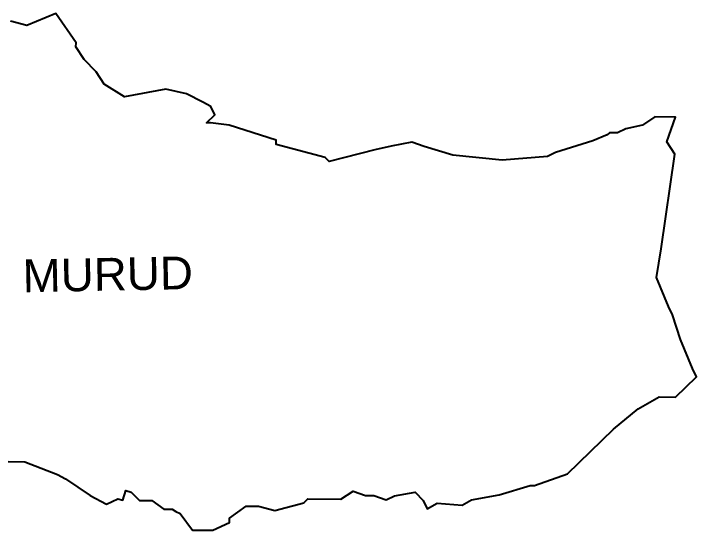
# Model space of a CAD drawing. Header units: metres. Extents: x 299365 to 303475, y 1964482 to 1967921.
# Drawn here: x 301209 to 303475, y 1964874 to 1966588 of the extents above; entities that cross this region are included whole.
import ezdxf

# ---------------------------------------------------------------- set-up
doc = ezdxf.new("R2010")
doc.units = ezdxf.units.M
doc.header["$MEASUREMENT"] = 0
doc.layers.add('VILLAGE BOUNDRY', color=10, linetype='Continuous')
doc.layers.add('VILLAGE NAME', color=250, linetype='Continuous')
doc.styles.get("Standard").update_dxf_attribs({"font": 'simplex.shx'})

msp = doc.modelspace()

# ---------------------------------------------------------------- linework, layer by layer
at = {"layer": 'VILLAGE BOUNDRY'}
msp.add_lwpolyline([(301191, 1965102.4), (301245.7, 1965101.6), (301354.3, 1965059.1), (301381.4, 1965045.1), (301462.5, 1964989.3), (301516.7, 1964961.2), (301554.4, 1964978.5), (301571.5, 1964974.1), (301581.1, 1965006.2), (301599.2, 1965001), (301626.1, 1964973.3), (301667, 1964972.7), (301707.6, 1964944.8), (301734.9, 1964944.4), (301746.8, 1964937.1), (301762, 1964930.4), (301802.1, 1964875.2), (301870.4, 1964874.2), (301925.4, 1964900.7), (301925.6, 1964914.3), (301980.8, 1964954.5), (302021.7, 1964953.9), (302076.1, 1964939.5), (302172.1, 1964965.4), (302185.9, 1964978.8), (302295.1, 1964977.3), (302336.4, 1965004), (302377.2, 1964989.8), (302404.5, 1964989.4), (302445.2, 1964975.1), (302472.8, 1964988.4), (302541.2, 1965001), (302568.1, 1964973.3), (302581.4, 1964945.9), (302614.9, 1964964.6), (302697.6, 1964957.8), (302728.7, 1964975), (302820.6, 1964991.5), (302923.8, 1965022.8), (302937.4, 1965022.6), (303047.2, 1965062), (303199.5, 1965210), (303282.4, 1965277.1), (303351.2, 1965317), (303405.9, 1965316.2), (303475.1, 1965383.5), (303461.8, 1965411), (303422.3, 1965507.1), (303396.1, 1965589.4), (303382.9, 1965616.9), (303343.3, 1965713.1), (303358.3, 1965808.4), (303403.8, 1966121.8), (303377.1, 1966163.1), (303405.6, 1966244.6), (303337.3, 1966245.6), (303296, 1966218.9), (303241.2, 1966206), (303213.7, 1966192.8), (303186.4, 1966193.1), (303179.5, 1966186.4), (303131.4, 1966166.7), (303008, 1966127.5), (302980.5, 1966114.2), (302830.1, 1966102.7), (302666.5, 1966118.8), (302571.4, 1966147.4), (302530.6, 1966161.6), (302462.2, 1966149), (302407.4, 1966136.2), (302256.7, 1966097.3), (302243.2, 1966111.2), (302080, 1966154.5), (302080.2, 1966168.1), (301923.9, 1966218.2), (301862.6, 1966225.9), (301849, 1966226.1), (301876.6, 1966253), (301863.4, 1966280.5), (301836.3, 1966294.6), (301782.1, 1966322.6), (301714, 1966337.3), (301577.1, 1966311.9), (301509.4, 1966353.9), (301482.8, 1966395.2), (301442.4, 1966436.7), (301415.7, 1966478.1), (301415.9, 1966491.8), (301349, 1966588.3), (301252.9, 1966548.7), (301198.5, 1966563.2)], dxfattribs=at)

# ---------------------------------------------------------------- texts
at = {"layer": 'VILLAGE NAME', "insert": (301237.5, 1965772.6), "char_height": 108.748, "attachment_point": 1, "rotation": 1.1028}
msp.add_mtext_dynamic_manual_height_columns('{\\fArial|b0|i0|c0|p34;MURUD}', width=1571.314, gutter_width=543.7, heights=[0], dxfattribs=at)

doc.saveas('drawing.dxf')
